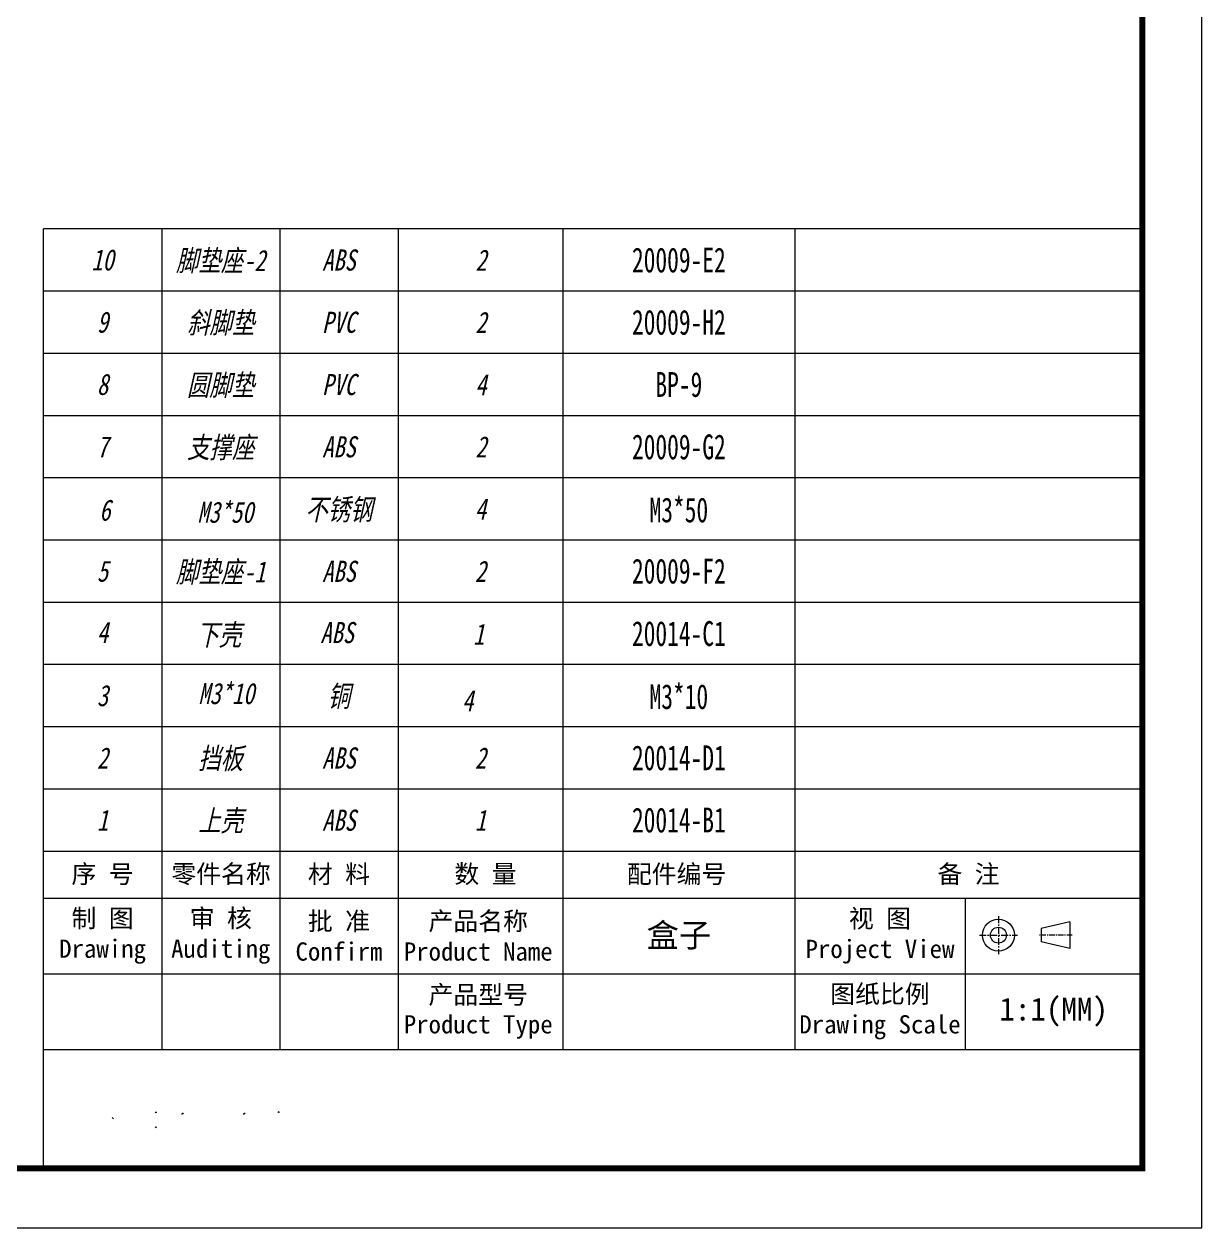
# Model space of a CAD drawing. Header units: millimetres. Extents: x 2015 to 2819, y -1311 to -752.
# Drawn here: x 2545.4 to 2818.9, y -1310.8 to -1031.4 of the extents above; entities that cross this region are included whole.
import ezdxf
from ezdxf.enums import TextEntityAlignment as Align

# ---------------------------------------------------------------- set-up
doc = ezdxf.new("R2010")
doc.units = ezdxf.units.MM
doc.linetypes.add('CENTER', pattern=[50.8, 31.75, -6.35, 6.35, -6.35])
doc.layers.add('from', color=7, linetype='Continuous', lineweight=13)
doc.styles.add('FFS', font='SIMFANG.TTF', dxfattribs={"width": 0.9, "oblique": 15})
doc.styles.add('宋体', font='SimSun.ttf')

msp = doc.modelspace()

# ---------------------------------------------------------------- linework, layer by layer
at = {"layer": 'from'}
for p, q in [((2805, -1078.926), (2549.864, -1078.926)), ((2549.864, -1223.413), (2549.864, -1078.926)), ((2577.309, -1078.926), (2577.309, -1223.413)), ((2604.754, -1078.926), (2604.754, -1223.413)), ((2632.199, -1078.926), (2632.199, -1223.413)), ((2670.486, -1078.926), (2670.486, -1223.413)), ((2724.317, -1078.926), (2724.317, -1223.413)), ((2805, -1093.379), (2549.864, -1093.379)), ((2805, -1107.832), (2549.864, -1107.832)), ((2805, -1122.285), (2549.864, -1122.285)), ((2805, -1136.738), (2549.864, -1136.738)), ((2805, -1151.191), (2549.864, -1151.191)), ((2805, -1165.636), (2549.864, -1165.636)), ((2805, -1180.08), (2549.864, -1180.08)), ((2805, -1194.524), (2549.864, -1194.524)), ((2805, -1208.968), (2549.864, -1208.968)), ((2549.864, -1296.966), (2549.864, -1223.413)), ((2805, -1223.413), (2549.864, -1223.413)), ((2577.309, -1223.413), (2577.309, -1269.52)), ((2604.754, -1223.413), (2604.754, -1269.52)), ((2632.199, -1223.413), (2632.199, -1269.52)), ((2670.486, -1223.413), (2670.486, -1269.52)), ((2724.317, -1223.413), (2724.317, -1269.52)), ((2805, -1234.391), (2549.864, -1234.391)), ((2763.877, -1234.391), (2763.877, -1269.52)), ((2788.224, -1239.789), (2781.549, -1241.33)), ((2788.224, -1239.789), (2788.224, -1245.954)), ((2781.549, -1241.33), (2781.549, -1244.413)), ((2788.224, -1245.954), (2781.549, -1244.413)), ((2805, -1251.956), (2549.864, -1251.956)), ((2805, -1269.52), (2549.864, -1269.52)), ((2566.138, -1285.484), (2565.783, -1285.202)), ((2805, -1296.966), (2551.981, -1296.966))]:
    msp.add_line(p, q, dxfattribs=at)
at = {"layer": 'from', "color": 1, "linetype": 'CENTER', "ltscale": 0.05}
for p, q in [((2771.602, -1238.467), (2771.602, -1247.276)), ((2767.198, -1242.872), (2776.007, -1242.872))]:
    msp.add_line(p, q, dxfattribs=at)
at = {"layer": 'from', "color": 1, "linetype": 'CENTER', "ltscale": 0.04}
msp.add_line((2788.738, -1242.872), (2781.035, -1242.872), dxfattribs=at)
at = {"layer": 'from'}
msp.add_lwpolyline([(2014.614, -1310.826), (2818.86, -1310.826), (2818.86, -751.947), (2014.614, -751.947)], close=True, dxfattribs=at)
at = {"layer": 'from', "const_width": 1.386}
msp.add_lwpolyline([(2028.474, -1296.966), (2028.474, -765.807), (2805, -765.807), (2805, -1296.966), (2028.474, -1296.966)], dxfattribs=at)
at = {"layer": 'from'}
for radius in [3.699, 1.85]:
    msp.add_circle((2771.602, -1242.872), radius, dxfattribs=at)
for centre, radius, start, end in [((2575.966, -1284.136), 0.177, 0, 180), ((2582.171, -1284.444), 0.206, 17.82851, 197.82851), ((2596.493, -1284.444), 0.206, 17.82851, 197.82851), ((2604.489, -1284.077), 0.177, 0, 180), ((2575.966, -1287.326), 0.177, 180, 0)]:
    msp.add_arc(centre, radius, start, end, dxfattribs=at)

# ---------------------------------------------------------------- texts
at = {"style": '宋体', "width": 0.694444}
for s, p in [('20009-E2', (2697.401, -1086.192)), ('20009-H2', (2697.401, -1100.636)), ('BP-9', (2697.401, -1115.081)), ('20009-G2', (2697.401, -1129.525)), ('M3*50', (2697.401, -1143.969)), ('20009-F2', (2697.401, -1158.413)), ('20014-C1', (2697.401, -1172.858)), ('M3*10', (2697.401, -1187.302)), ('20014-D1', (2697.401, -1201.746)), ('20014-B1', (2697.401, -1216.191))]:
    msp.add_text(s, height=5.76, dxfattribs=at).set_placement(p, align=Align.MIDDLE)
at = {"layer": 'from', "style": 'FFS', "oblique": 12.58715, "width": 0.776457}
for s, height, p in [('10', 4.9092, (2563.586, -1086.153)), ('脚垫座-2', 4.9092, (2591.031, -1086.153)), ('ABS', 4.9092, (2618.476, -1086.153)), ('2', 4.909, (2651.451, -1086.192)), ('9', 4.909, (2563.586, -1100.606)), ('斜脚垫', 4.9092, (2591.031, -1100.606)), ('PVC', 4.9092, (2618.476, -1100.606)), ('2', 4.909, (2651.451, -1100.636)), ('圆脚垫', 4.9092, (2590.99, -1115.081)), ('8', 4.909, (2563.586, -1115.059)), ('PVC', 4.9092, (2618.476, -1115.059)), ('4', 4.909, (2651.451, -1115.081)), ('7', 4.909, (2563.586, -1129.512)), ('支撑座', 4.9092, (2591.056, -1129.525)), ('ABS', 4.9092, (2618.476, -1129.512)), ('2', 4.909, (2651.451, -1129.525)), ('6', 4.909, (2564.132, -1144.241)), ('M3*50', 4.9092, (2592.109, -1144.532)), ('不锈钢', 4.9092, (2618.476, -1143.965)), ('4', 4.909, (2651.342, -1143.965)), ('5', 4.909, (2563.586, -1158.413)), ('脚垫座-1', 4.9092, (2591.031, -1158.413)), ('ABS', 4.9092, (2618.476, -1158.413)), ('2', 4.909, (2651.342, -1158.413)), ('4', 4.909, (2563.586, -1172.58)), ('下壳', 4.9092, (2590.61, -1173.08)), ('ABS', 4.9092, (2618.055, -1172.636)), ('1', 4.909, (2650.921, -1173.017)), ('M3*10', 4.9092, (2592.341, -1186.613)), ('铜', 4.909, (2618.476, -1187.302)), ('3', 4.909, (2563.586, -1187.302)), ('4', 4.909, (2648.369, -1188.424)), ('挡板', 4.9092, (2591.031, -1201.746)), ('2', 4.909, (2563.586, -1201.746)), ('ABS', 4.9092, (2618.476, -1201.746)), ('2', 4.909, (2651.342, -1201.746)), ('1', 4.909, (2563.586, -1216.191)), ('上壳', 4.9092, (2591.031, -1216.191)), ('ABS', 4.9092, (2618.476, -1216.191)), ('1', 4.909, (2651.342, -1216.191))]:
    msp.add_text(s, height=height, dxfattribs=at).set_placement(p, align=Align.MIDDLE)
at = {"layer": 'from', "attachment_point": 5, "style": '宋体'}
for s, insert, char_height in [('序 号', (2563.586, -1228.902), 4.2354), ('{\\fSimSun|b0|i0|c134|p2;零件名称}', (2591.096, -1228.902), 4.23536), ('材 料', (2618.476, -1228.902), 4.2354), ('数 量', (2652.499, -1228.902), 4.2354), ('{\\fSimSun|b0|i0|c134|p2;配件编号}', (2696.872, -1228.902), 4.23536), ('备 注', (2764.658, -1228.902), 4.2354), ('制 图\\PDrawing', (2563.586, -1243.173), 4.2354), ('审 核\\PAuditing', (2591.031, -1243.173), 4.2354), ('批 准\\PConfirm', (2618.476, -1243.173), 4.2354), ('产品名称\\PProduct Name', (2650.813, -1243.173), 4.23536), ('视 图\\PProject View', (2744.097, -1243.173), 4.23536), ('盒子', (2697.401, -1243.173), 5.5), ('图纸比例\\PDrawing Scale', (2744.097, -1260.738), 4.23536), ('1:1(MM)', (2784.438, -1260.738), 5.2942)]:
    msp.add_mtext(s, dxfattribs=dict(at, insert=insert, char_height=char_height))
at = {"layer": 'from', "insert": (2650.813, -1260.738), "char_height": 4.23536, "attachment_point": 5, "line_spacing_factor": 0.975, "style": '宋体'}
msp.add_mtext('产品型号\\PProduct Type', dxfattribs=at)

doc.saveas('drawing.dxf')
